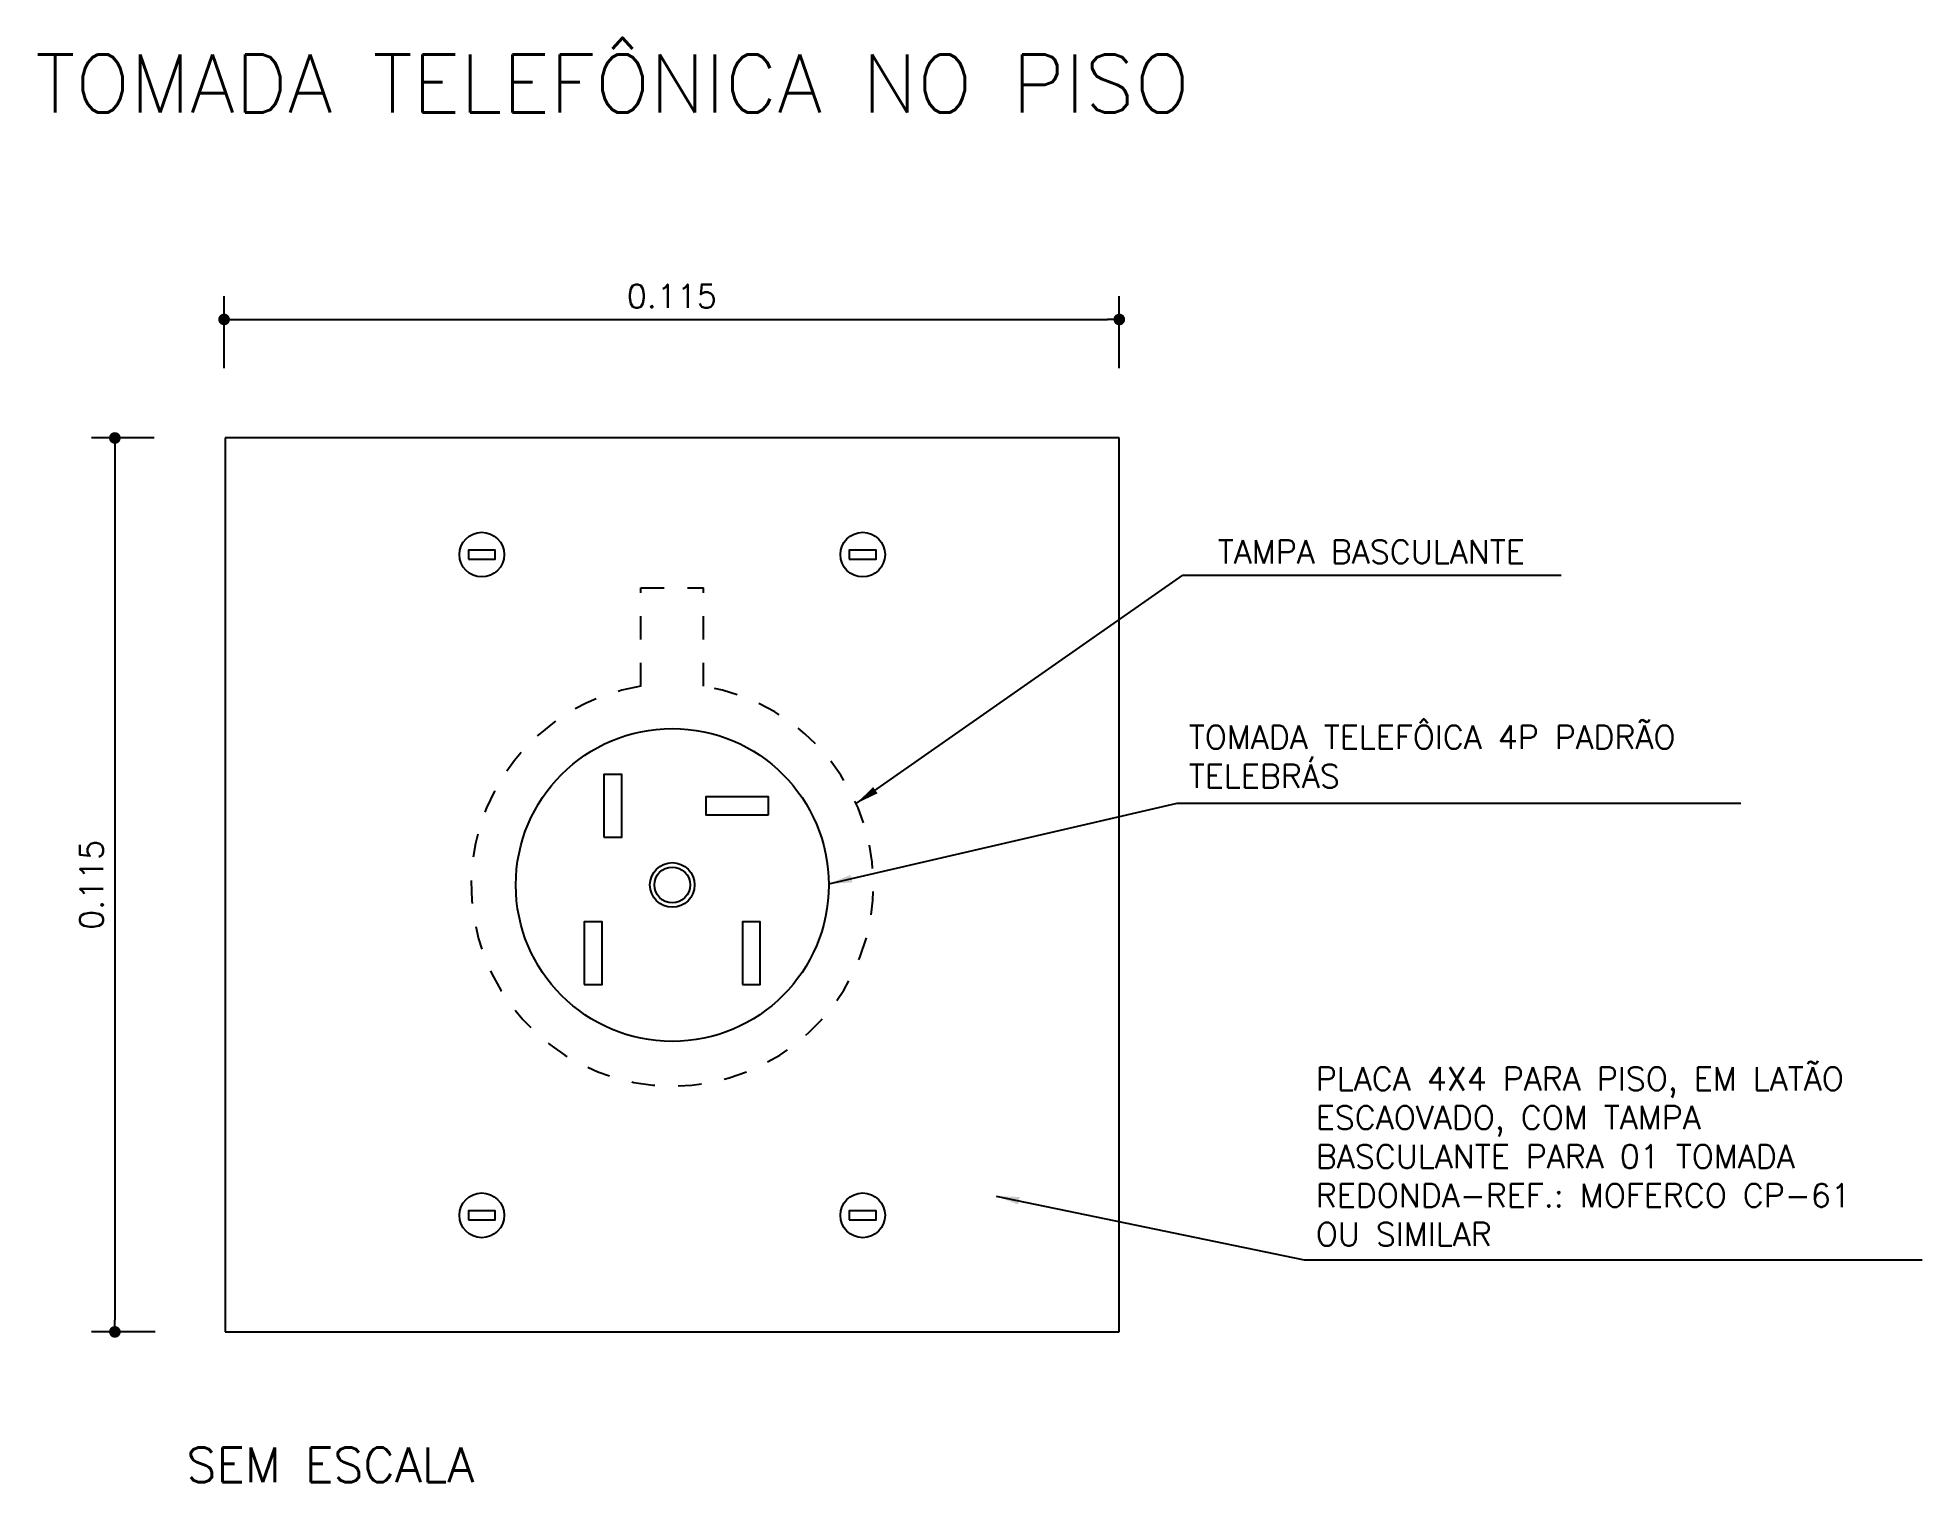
# Model space of a CAD drawing. Extents: x 0.3 to 8.38, y 0.59 to 6.79.
import ezdxf

# ---------------------------------------------------------------- set-up
doc = ezdxf.new("R2010")
doc.units = 0
doc.header["$MEASUREMENT"] = 0
doc.linetypes.add('DASHED', pattern=[19.05, 12.7, -6.35])
doc.layers.get('0').update_dxf_attribs({"linetype": 'CONTINUOUS'})
doc.layers.get('DEFPOINTS').update_dxf_attribs({"linetype": 'CONTINUOUS'})
doc.layers.add('DETALHES', color=4, linetype='CONTINUOUS')
doc.styles.add('ROMANS', font='romans.shx', dxfattribs={"height": 0.1})
doc.dimstyles.new('LINEAR', dxfattribs={"dimscale": 0, "dimtxt": 0.1, "dimasz": 0.1, "dimexe": 0.1, "dimexo": 0.3, "dimgap": 0.05, "dimtad": 1, "dimdec": 3, "dimtxsty": 'ROMANS', "dimcen": 2.5, "dimclrd": 1, "dimclre": 1, "dimclrt": 3, "dimazin": 3, "dimtfac": 1, "dimtdec": 4, "dimtmove": 0, "dimatfit": 3, "dimtolj": 1, "dimtzin": 0})
doc.dimstyles.new('TEXTO', dxfattribs={"dimscale": 0, "dimtxt": 0.1, "dimasz": 0.1, "dimexe": 0.1, "dimexo": 0.3, "dimgap": 0.05, "dimtad": 1, "dimdec": 3, "dimtxsty": 'ROMANS', "dimcen": 2.5, "dimclrd": 1, "dimclre": 1, "dimclrt": 3, "dimazin": 3, "dimtfac": 1, "dimtdec": 4, "dimtmove": 0, "dimatfit": 3, "dimtolj": 1, "dimtzin": 0})

# ---------------------------------------------------------------- blocks, each defined once
blk = doc.blocks.new('_DOT')
at = {"color": 0, "linetype": 'BYBLOCK'}
blk.add_line((-0.5, 0), (-1, 0), dxfattribs=at)
at = {"color": 0, "linetype": 'BYBLOCK', "const_width": 0.5}
blk.add_lwpolyline([(-0.25, 0, 1), (0.25, 0, 1)], format="xyb", close=True, dxfattribs=at)
blk = doc.blocks.new('*D1')
at = {"color": 1, "linetype": 'BYBLOCK'}
for p, q in [((1.1004, 5.3731), (1.1004, 5.6814)), ((4.9387, 5.3731), (4.9387, 5.6814)), ((1.1504, 5.5814), (4.8887, 5.5814))]:
    blk.add_line(p, q, dxfattribs=at)
at = {"layer": 'DEFPOINTS', "color": 0, "linetype": 'BYBLOCK'}
for p in [(4.9387, 5.5814), (1.1004, 5.0731), (4.9387, 5.0731)]:
    blk.add_point(p, dxfattribs=at)
at = {"color": 1, "linetype": 'BYBLOCK', "xscale": 0.05, "yscale": 0.05, "zscale": 0.05, "rotation": 180}
blk.add_blockref('_DOT', (1.1004, 5.5814), dxfattribs=at)
at = {"color": 1, "linetype": 'BYBLOCK', "xscale": 0.05, "yscale": 0.05, "zscale": 0.05}
blk.add_blockref('_DOT', (4.9387, 5.5814), dxfattribs=at)
at = {"color": 3, "linetype": 'BYBLOCK', "insert": (3.0196, 5.6814), "char_height": 0.1, "attachment_point": 5, "style": 'ROMANS'}
blk.add_mtext('\\A1;0.115', dxfattribs=at)
blk = doc.blocks.new('*D2')
at = {"color": 1, "linetype": 'BYBLOCK'}
for p, q in [((0.8004, 5.0731), (0.5321, 5.0731)), ((0.6321, 5.0231), (0.6321, 1.2898)), ((0.8054, 1.2398), (0.5321, 1.2398))]:
    blk.add_line(p, q, dxfattribs=at)
at = {"layer": 'DEFPOINTS', "color": 0, "linetype": 'BYBLOCK'}
for p in [(1.1004, 5.0731), (0.6321, 1.2398), (1.1054, 1.2398)]:
    blk.add_point(p, dxfattribs=at)
at = {"color": 1, "linetype": 'BYBLOCK', "xscale": 0.05, "yscale": 0.05, "zscale": 0.05}
for p, rotation in [((0.6321, 5.0731), 90), ((0.6321, 1.2398), 270)]:
    blk.add_blockref('_DOT', p, dxfattribs=dict(at, rotation=rotation))
at = {"color": 3, "linetype": 'BYBLOCK', "insert": (0.5321, 3.1564), "char_height": 0.1, "attachment_point": 5, "rotation": 90, "style": 'ROMANS'}
blk.add_mtext('\\A1;0.115', dxfattribs=at)

msp = doc.modelspace()

# ---------------------------------------------------------------- linework, layer by layer
at = {"layer": 'DETALHES', "color": 5}
for p, q in [((1.1054, 5.0731), (1.1054, 1.2398)), ((4.9387, 5.0731), (1.1054, 5.0731)), ((4.9387, 1.2398), (4.9387, 5.0731)), ((1.1054, 1.2398), (4.9387, 1.2398))]:
    msp.add_line(p, q, dxfattribs=at)
at = {"layer": 'DETALHES', "color": 1, "linetype": 'DASHED', "ltscale": 0.00015}
for p, q in [((2.8879, 4.4301), (3.1562, 4.4301)), ((2.8879, 4.0084), (2.8879, 4.4301)), ((3.1562, 4.0084), (3.1562, 4.4301))]:
    msp.add_line(p, q, dxfattribs=at)
at = {"layer": 'DETALHES', "color": 1}
for points in [[(2.1479, 4.5539), (2.2629, 4.5539), (2.2629, 4.5922), (2.1479, 4.5922)], [(3.7812, 4.5539), (3.8962, 4.5539), (3.8962, 4.5922), (3.7812, 4.5922)], [(2.1479, 1.7206), (2.2629, 1.7206), (2.2629, 1.7589), (2.1479, 1.7589)], [(3.7812, 1.7206), (3.8962, 1.7206), (3.8962, 1.7589), (3.7812, 1.7589)]]:
    msp.add_lwpolyline(points, close=True, dxfattribs=at)
at = {"layer": 'DETALHES', "color": 3}
for points in [[(2.7285, 3.3611), (2.8051, 3.3611), (2.8051, 3.6294), (2.7285, 3.6294)], [(3.4346, 3.4569), (3.4346, 3.5336), (3.1662, 3.5336), (3.1662, 3.4569)], [(2.6449, 2.7295), (2.7216, 2.7295), (2.7216, 2.9978), (2.6449, 2.9978)], [(3.3226, 2.7295), (3.3992, 2.7295), (3.3992, 2.9978), (3.3226, 2.9978)]]:
    msp.add_lwpolyline(points, close=True, dxfattribs=at)
at = {"layer": 'DETALHES', "color": 2}
for centre, radius in [((2.2054, 4.5731), 0.0958), ((3.8387, 4.5731), 0.0958), ((3.0221, 3.1564), 0.0958), ((3.0221, 3.1564), 0.0767), ((2.2054, 1.7397), 0.0958), ((3.8387, 1.7397), 0.0958)]:
    msp.add_circle(centre, radius, dxfattribs=at)
at = {"layer": 'DETALHES', "color": 6}
msp.add_circle((3.0221, 3.1564), 0.6708, dxfattribs=at)
at = {"layer": 'DETALHES', "color": 1, "linetype": 'DASHED', "ltscale": 0.00015}
msp.add_arc((3.0221, 3.1564), 0.8625, 98.94902, 81.05098, dxfattribs=at)

# ---------------------------------------------------------------- texts
at = {"layer": 'DETALHES', "color": 6, "insert": (0.2905, 6.7183), "char_height": 0.25, "width": 8.1677, "attachment_point": 1, "style": 'ROMANS'}
msp.add_mtext('TOMADA TELEFÔNICA NO PISO', dxfattribs=at)
at = {"layer": 'DETALHES', "color": 3, "char_height": 0.1, "attachment_point": 4, "style": 'ROMANS'}
for s, insert in [('\\A1;TAMPA BASCULANTE', (5.3612, 4.5852)), ('\\A1;TOMADA TELEFÔICA 4P PADRÃO \\PTELEBRÁS', (5.2369, 3.7067)), ('\\A1;PLACA 4X4 PARA PISO, EM LATÃO\\PESCAOVADO, COM TAMPA \\PBASCULANTE PARA 01 TOMADA\\PREDONDA-REF.: MOFERCO CP-61\\POU SIMILAR', (5.7817, 1.9921))]:
    msp.add_mtext(s, dxfattribs=dict(at, insert=insert))
at = {"layer": 'DETALHES', "color": 4, "insert": (0.9391, 0.7448), "char_height": 0.15, "width": 1.633548, "attachment_point": 1, "style": 'ROMANS'}
msp.add_mtext('SEM ESCALA', dxfattribs=at)

# ---------------------------------------------------------------- dimensions: what is measured, and where the dimension line sits
at = {"layer": 'DETALHES'}
dim = msp.add_linear_dim(base=(4.9387, 5.5814), p1=(1.1004, 5.0731), p2=(4.9387, 5.0731), text='0.115', dimstyle='LINEAR', override={"dimscale": 1, "dimasz": 0.05, "dimdec": 2, "dimzin": 1, "dimblk1": 'DOT', "dimblk2": 'DOT', "dimsah": 1, "dimtzin": 1}, dxfattribs=at)
dim.commit()
dim.dimension.update_dxf_attribs({"geometry": '*D1', "text_midpoint": (3.0196, 5.6814)})
dim = msp.add_linear_dim(base=(0.6321, 1.2398), p1=(1.1004, 5.0731), p2=(1.1054, 1.2398), angle=90, text='0.115', dimstyle='LINEAR', override={"dimscale": 1, "dimasz": 0.05, "dimdec": 2, "dimzin": 1, "dimblk1": 'DOT', "dimblk2": 'DOT', "dimsah": 1, "dimtzin": 1}, dxfattribs=at)
dim.commit()
dim.dimension.update_dxf_attribs({"geometry": '*D2', "text_midpoint": (0.5321, 3.1564)})

# ---------------------------------------------------------------- leaders
at = {"layer": 'DETALHES', "color": 1, "annotation_type": 0, "has_hookline": 1, "hookline_direction": 0}
for points, text_width in [([(3.8108, 3.5054), (5.2112, 4.4852), (5.3112, 4.4852)], 1.4714), ([(3.6929, 3.1608), (5.1869, 3.5075)], 2.3667), ([(4.4104, 1.8224), (5.7317, 1.5492)], 2.6)]:
    msp.add_leader(points, dimstyle='TEXTO', override={"dimscale": 1}, dxfattribs=dict(at, text_width=text_width))

doc.saveas('drawing.dxf')
